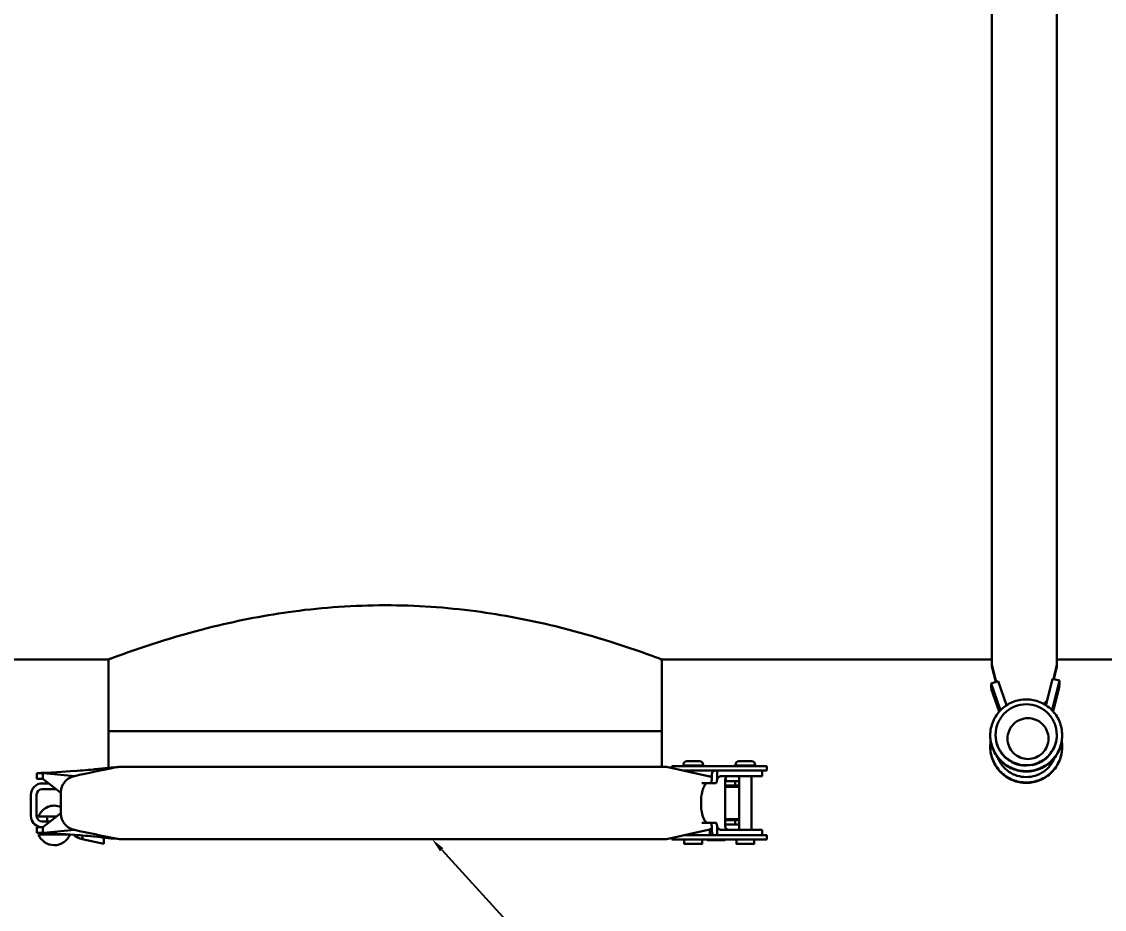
# Model space of a CAD drawing. Header units: millimetres. Extents: x 13935 to 21534, y -198 to 9202.
# Drawn here: x 19925.1 to 20226.5, y 7006.7 to 7253.6 of the extents above; entities that cross this region are included whole.
import ezdxf
from ezdxf import colors
from ezdxf.entities.mleader import LeaderData, LeaderLine
from ezdxf.math import Vec2, Vec3

# ---------------------------------------------------------------- set-up
doc = ezdxf.new("R2010")
doc.units = ezdxf.units.MM
doc.header["$LTSCALE"] = 326.7
doc.header["$PDMODE"] = 3
doc.header["$PDSIZE"] = 8
doc.layers.get('0').update_dxf_attribs({"linetype": 'CONTINUOUS'})
doc.layers.get('Defpoints').update_dxf_attribs({"linetype": 'CONTINUOUS'})
doc.styles.get("Standard").update_dxf_attribs({"font": 'calibri.ttf'})
doc.dimstyles.new('DIMSTYLE_1', dxfattribs={"dimtxt": 40, "dimasz": 35, "dimexe": 0.08, "dimexo": 1, "dimgap": 1, "dimtad": 1, "dimdsep": 46, "dimtxsty": 'Standard', "dimblk": '_FILLED', "dimblk1": '_FILLED', "dimblk2": '_FILLED', "dimcen": 0.09, "dimazin": 2, "dimtp": 0.01, "dimtm": 0.01, "dimtfac": 1, "dimtofl": 0, "dimtmove": 0, "dimatfit": 3, "dimldrblk": '_FILLED', "dimfxl": 1, "dimtolj": 1, "dimarcsym": 0})
doc.dimstyles.get("Standard").update_dxf_attribs({"dimtxt": 35, "dimasz": 35, "dimexe": 0.08, "dimexo": 1, "dimtad": 1, "dimdsep": 46, "dimtxsty": 'Standard', "dimblk": '_FILLED', "dimblk1": '_FILLED', "dimblk2": '_FILLED', "dimcen": 0.09, "dimazin": 2, "dimtol": 1, "dimtp": 0.01, "dimtm": 0.01, "dimtfac": 1, "dimtofl": 0, "dimtmove": 0, "dimatfit": 3, "dimldrblk": '_FILLED', "dimfxl": 1, "dimtolj": 1, "dimarcsym": 0})

# ---------------------------------------------------------------- blocks, each defined once
blk = doc.blocks.new('_FILLED')
at = {"color": 0, "linetype": 'ByBlock'}
blk.add_solid([(0, 0), (-1, 0.2143), (-1, -0.2143)], dxfattribs=at)
blk = doc.blocks.new('*D2246')
at = {"color": 0, "linetype": 'Continuous', "lineweight": -2}
for p, q in [((20377.22, 7181.89), (20377.22, 6881.92)), ((19665.22, 7096.89), (19665.22, 6881.92)), ((19700.22, 6882), (20342.22, 6882))]:
    blk.add_line(p, q, dxfattribs=at)
at = {"layer": 'Defpoints', "color": 0}
for p in [(20377.22, 7182.89), (19665.22, 7097.89), (20377.22, 6882)]:
    blk.add_point(p, dxfattribs=at)
at = {"color": 0, "linetype": 'ByBlock', "lineweight": -2, "xscale": 35, "yscale": 35, "zscale": 35, "rotation": 180}
blk.add_blockref('_FILLED', (19665.22, 6882), dxfattribs=at)
at = {"color": 0, "linetype": 'ByBlock', "lineweight": -2, "xscale": 35, "yscale": 35, "zscale": 35}
blk.add_blockref('_FILLED', (20377.22, 6882), dxfattribs=at)
at = {"color": 0, "lineweight": 30, "insert": (20028.53, 6936.33), "char_height": 40, "attachment_point": 2, "line_spacing_factor": 0.9}
blk.add_mtext('\\A1;\\A1;715', dxfattribs=at)
blk = doc.blocks.new('*D2249')
at = {"color": 0, "lineweight": -2}
for p, q in [((19894.2, 7491.18), (19894.2, 7541.18)), ((19894.2, 7541.18), (19944.2, 7541.18)), ((19840.22, 7491.18), (19894.28, 7491.18)), ((19894.2, 7441.18), (19894.2, 7101.17)), ((19840.22, 7051.17), (19894.28, 7051.17))]:
    blk.add_line(p, q, dxfattribs=at)
at = {"layer": 'Defpoints', "color": 0}
for p in [(19839.22, 7491.18), (19839.22, 7051.17), (19894.2, 7051.17)]:
    blk.add_point(p, dxfattribs=at)
at = {"color": 0, "linetype": 'ByBlock', "lineweight": -2, "xscale": 50, "yscale": 50, "zscale": 50}
for p, rotation in [((19894.2, 7491.18), 90), ((19894.2, 7051.17), 270)]:
    blk.add_blockref('_FILLED', p, dxfattribs=dict(at, rotation=rotation))
at = {"color": 0, "lineweight": 30, "insert": (19985.14, 7541.18), "char_height": 35, "attachment_point": 5}
blk.add_mtext('\\A1;\\A1;440', dxfattribs=at)

msp = doc.modelspace()

# ---------------------------------------------------------------- linework, layer by layer
at = {"color": 0, "linetype": 'Continuous', "lineweight": 30}
for p, q in [((20195.1716, 7074.1827), (20195.1716, 7468.16007)), ((20213.27241, 7074.1827), (20213.27241, 7468.16007)), ((20026.14761, 7091.25533), (20026.282, 7091.25537)), ((20026.14762, 7091.25443), (20026.41639, 7091.25532)), ((19949.28204, 7076.17205), (19848.902, 7076.17205)), ((19848.902, 7076.17139), (19949.28204, 7076.17139)), ((19949.282, 7046.01141), (19949.282, 7076.17076)), ((19949.28246, 7076.17102), (19949.2831, 7076.1713)), ((19949.2831, 7076.1713), (19950.5119, 7076.63152)), ((19949.42222, 7076.22464), (19950.25413, 7076.53578)), ((19950.25413, 7076.53578), (19950.5119, 7076.63152)), ((20102.17936, 7076.5837), (20103.27871, 7076.17145)), ((20102.17937, 7076.58386), (20102.8297, 7076.34246)), ((20102.8297, 7076.34246), (20102.98222, 7076.28522)), ((20102.98222, 7076.28522), (20103.19095, 7076.20526)), ((20103.19095, 7076.20526), (20103.282, 7076.1701)), ((20103.27871, 7076.17145), (20103.282, 7076.17025)), ((20195.1716, 7076.17205), (20103.282, 7076.17205)), ((20103.282, 7076.17139), (20195.1716, 7076.17139)), ((20103.282, 7046.31402), (20103.282, 7076.16995)), ((20261.08983, 7076.17139), (20213.27241, 7076.17139)), ((20196.34948, 7069.98208), (20195.1716, 7074.63654)), ((20195.27932, 7074.2099), (20195.1716, 7074.1827)), ((20195.1716, 7074.1827), (20196.23913, 7069.95453)), ((20213.27241, 7074.63654), (20212.28301, 7070.72688)), ((20212.39291, 7070.69927), (20213.27241, 7074.1827)), ((20213.27241, 7074.1827), (20213.16469, 7074.2099)), ((20194.99749, 7069.46062), (20196.8859, 7070.11783)), ((20194.99749, 7069.46062), (20197.41281, 7062.5524)), ((20194.99749, 7069.46062), (20194.99749, 7068.47421)), ((20196.8859, 7070.11783), (20199.22498, 7063.42764)), ((20210.25321, 7063.69241), (20212.04841, 7070.78625)), ((20213.98756, 7070.29777), (20212.04841, 7070.78625)), ((20212.19236, 7063.20394), (20213.98756, 7070.29777)), ((20212.19236, 7062.21753), (20213.98756, 7069.31136)), ((20213.98756, 7070.29777), (20213.98756, 7069.31136)), ((20194.99749, 7068.47421), (20197.32772, 7061.80937)), ((20194.99749, 7068.00615), (20195.14335, 7068.05703)), ((20197.20645, 7061.67356), (20194.99749, 7068.00615)), ((20213.98756, 7068.84523), (20212.19236, 7061.73501)), ((20213.98756, 7068.84523), (20213.87668, 7068.87323)), ((20103.282, 7056.25139), (19949.282, 7056.25139)), ((19938.70234, 7045.0613), (19936.21522, 7044.89553)), ((19940.64126, 7045.19172), (19938.70234, 7045.0613)), ((19949.20493, 7046.01141), (19945.55526, 7045.62104)), ((20104.57806, 7046.31402), (19953.11973, 7046.31402)), ((20116.21555, 7043.75221), (20104.57806, 7046.31402)), ((20106.05912, 7046.45139), (20132.54902, 7046.45139)), ((20106.05912, 7046.45139), (20106.05912, 7045.98798)), ((20109.30912, 7046.85139), (20109.30912, 7046.70139)), ((20109.35963, 7046.65139), (20114.75912, 7046.65139)), ((20109.40526, 7045.25139), (20132.54902, 7045.25139)), ((20113.80896, 7047.85139), (20110.30912, 7047.85139)), ((20110.30912, 7046.45139), (20110.30912, 7046.60139)), ((20113.80912, 7046.45139), (20113.80912, 7046.60139)), ((20114.80912, 7046.85139), (20114.80912, 7046.70139)), ((20118.74861, 7045.25139), (20118.74861, 7042.75139)), ((20123.79902, 7046.85139), (20123.79902, 7046.70139)), ((20123.84953, 7046.65139), (20129.24902, 7046.65139)), ((20128.29886, 7047.85139), (20124.79902, 7047.85139)), ((20124.79902, 7046.45139), (20124.79902, 7046.60139)), ((20128.29902, 7046.45139), (20128.29902, 7046.60139)), ((20129.29902, 7046.85139), (20129.29902, 7046.70139)), ((20131.21902, 7043.75139), (20131.21902, 7045.25139)), ((20132.54902, 7046.45139), (20132.54902, 7045.25139)), ((19929.34844, 7042.96188), (19929.34844, 7044.56188)), ((19930.96203, 7044.55044), (19929.66062, 7044.55075)), ((19931.03412, 7042.95043), (19929.66062, 7042.95075)), ((19931.03412, 7042.95043), (19931.03412, 7044.53905)), ((19936.08245, 7039.05139), (19931.03412, 7042.95043)), ((19939.83605, 7043.75215), (19931.35131, 7044.52158)), ((19936.21522, 7044.89553), (19934.97606, 7044.81357)), ((20117.25666, 7043.48997), (20117.03008, 7043.48997)), ((20117.26019, 7044.2521), (20117.26019, 7043.75139)), ((20120.02555, 7043.75139), (20131.21902, 7043.75139)), ((20120.93596, 7042.75139), (20120.93596, 7029.75139)), ((20124.79902, 7042.28997), (20120.93596, 7042.28997)), ((20121.18224, 7042.48997), (20121.18224, 7042.33997)), ((20123.71588, 7042.28997), (20123.71588, 7041.08997)), ((20124.79902, 7028.75139), (20124.79902, 7043.75139)), ((20128.29902, 7028.75139), (20128.29902, 7043.75139)), ((19932.65133, 7041.70139), (19930.902, 7041.70139)), ((19934.72295, 7040.10139), (19930.902, 7040.10139)), ((19936.08245, 7039.25965), (19936.08245, 7033.24313)), ((20118.3408, 7041.75139), (20114.45161, 7041.75139)), ((20120.93596, 7041.08997), (20124.79902, 7041.08997)), ((20120.93596, 7040.75139), (20124.43224, 7040.75139)), ((20124.43224, 7040.75139), (20124.43224, 7041.08997)), ((19927.702, 7038.50139), (19927.702, 7032.70139)), ((19929.302, 7038.50139), (19929.302, 7032.70139)), ((19936.08245, 7033.45139), (19931.03412, 7029.55235)), ((19929.822, 7032.50139), (19934.85242, 7032.50139)), ((19930.902, 7031.10139), (19933.03976, 7031.10139)), ((19932.222, 7032.50139), (19932.222, 7031.10139)), ((20114.45161, 7030.75139), (20118.3408, 7030.75139)), ((20124.43224, 7031.75139), (20120.93596, 7031.75139)), ((20124.79902, 7031.48997), (20120.93596, 7031.48997)), ((20120.93596, 7030.28997), (20124.79902, 7030.28997)), ((20120.93596, 7030.25139), (20124.43224, 7030.25139)), ((20123.71588, 7031.48997), (20123.71588, 7030.28997)), ((20124.43224, 7031.48997), (20124.43224, 7031.75139)), ((20124.43224, 7030.25139), (20124.43224, 7030.28997)), ((19929.34844, 7027.94089), (19929.34844, 7029.54089)), ((19931.03412, 7029.55235), (19929.66062, 7029.55202)), ((19930.96203, 7027.95233), (19929.66062, 7027.95202)), ((19937.80565, 7027.50139), (19929.822, 7027.50139)), ((19931.03412, 7027.96372), (19931.03412, 7029.55235)), ((19939.83603, 7028.75056), (19931.3513, 7027.98111)), ((19932.222, 7027.8387), (19932.222, 7027.50139)), ((19934.33039, 7027.73006), (19935.07539, 7027.68264)), ((19935.07544, 7027.68264), (19937.43332, 7027.52626)), ((19936.222, 7027.60679), (19936.222, 7027.50139)), ((19937.43332, 7027.52626), (19939.93492, 7027.35868)), ((19940.63835, 7027.31125), (19939.93492, 7027.35868)), ((19941.96119, 7026.15399), (19942.17472, 7027.19781)), ((19949.20492, 7026.49132), (19945.55526, 7026.88173)), ((20104.57806, 7026.18875), (20116.21555, 7028.75056)), ((20109.40526, 7027.25139), (20132.54902, 7027.25139)), ((20109.58053, 7027.28997), (20116.68224, 7027.28997)), ((20110.30912, 7027.25139), (20110.30912, 7027.28997)), ((20113.80912, 7027.25139), (20113.80912, 7027.28997)), ((20116.68224, 7027.25139), (20116.68224, 7028.88293)), ((20117.26019, 7028.75139), (20117.26019, 7028.25067)), ((20118.74861, 7029.75139), (20118.74861, 7027.25139)), ((20131.21902, 7028.75139), (20120.02555, 7028.75139)), ((20131.21902, 7027.25139), (20131.21902, 7028.75139)), ((20132.54902, 7027.25139), (20132.54902, 7026.05139)), ((19941.9613, 7026.15396), (19947.97918, 7024.91429)), ((19947.22634, 7026.70297), (19947.97879, 7026.54797)), ((19947.97918, 7024.91429), (19947.97879, 7026.54797)), ((20104.57806, 7026.18875), (19953.11973, 7026.18875)), ((20106.05912, 7026.51479), (20106.05912, 7026.05139)), ((20106.05912, 7026.05139), (20132.54902, 7026.05139)), ((20109.55912, 7026.00139), (20109.55912, 7024.90139)), ((20109.60912, 7024.85139), (20114.50912, 7024.85139)), ((20114.55912, 7026.00139), (20114.55912, 7024.90139)), ((20115.93224, 7025.93997), (20115.93224, 7026.05139)), ((20115.98242, 7025.88997), (20120.88224, 7025.88997)), ((20120.93224, 7025.93997), (20120.93224, 7026.05139)), ((20124.04902, 7026.00139), (20124.04902, 7024.90139)), ((20124.09902, 7024.85139), (20128.99902, 7024.85139)), ((20129.04902, 7026.00139), (20129.04902, 7024.90139))]:
    msp.add_line(p, q, dxfattribs=at)
for points in [[(19949.282, 7076.17082), (19949.34633, 7076.1957), (19949.42222, 7076.22464)], [(19940.62829, 7045.19084), (19941.42711, 7045.24737), (19942.16622, 7045.30426), (19942.90666, 7045.36564), (19943.6484, 7045.43153), (19944.39136, 7045.50194), (19945.13553, 7045.57686), (19945.55526, 7045.62106)], [(19932.45053, 7044.67346), (19931.51012, 7044.63483), (19930.56941, 7044.60352), (19929.6959, 7044.58102)], [(19934.97606, 7044.81357), (19934.33039, 7044.77271), (19933.39061, 7044.71942), (19932.45053, 7044.67346)], [(19929.6959, 7027.92175), (19930.56941, 7027.89925), (19931.51012, 7027.86794)], [(19931.51012, 7027.86794), (19932.45053, 7027.82931), (19933.39061, 7027.78335), (19934.33039, 7027.73006)], [(19940.62729, 7027.312), (19941.42628, 7027.25546), (19942.16551, 7027.19857), (19942.90606, 7027.13718), (19943.64792, 7027.07128), (19944.391, 7027.00087), (19945.13528, 7026.92593), (19945.55526, 7026.88171)]]:
    msp.add_lwpolyline(points, dxfattribs=at)
for centre, radius, start, end in [((20041.16542, 6832.51643), 260.40399, 110.1505342, 110.3727633), ((20000.84787, 6804.36584), 290.46624, 69.5825145, 69.8542151), ((20200.30667, 7066.53878), 2.98666, 245.9271016, 250.9861651), ((20200.30971, 7066.54949), 2.99778, 250.9979756, 255.7708621), ((20208.12715, 7066.56075), 3.01089, 296.6298326, 307.8291823), ((20208.13031, 7066.07139), 3, 305.792614, 317.6804467), ((20208.12485, 7066.55904), 3.01095, 307.8837053, 322.7519855), ((20208.31902, 7064.18215), 1.99522, 338.6198568, 345.7911666), ((20208.31045, 7064.18925), 4.005, 329.7468056, 345.7578885), ((20201.1808, 7063.87034), 3.99184, 199.2784751, 206.3351517), ((20208.32729, 7063.196), 3.987, 340.2726211, 345.7935341), ((20204.692, 7051.93087), 9.96998, 171.1987381, 179.993026), ((20204.75201, 7051.93087), 9.96998, 0.006877, 8.80119), ((20204.74255, 7055.10675), 8.4812, 326.8675028, 327.032595), ((20204.74195, 7055.10714), 8.48192, 327.0325968, 327.3250936), ((20886.08647, 2568.59091), 4574.1074, 101.79184275, 101.93905094), ((20110.30912, 7046.85139), 1, 90, 180), ((20109.35912, 7046.70139), 0.05, 180, 270), ((20110.25912, 7046.60139), 0.05, 0, 90), ((20113.80912, 7046.85139), 1, 0, 90), ((20113.85912, 7046.60139), 0.05, 90, 180), ((20114.75912, 7046.70139), 0.05, 270, 0), ((20124.79902, 7046.85139), 1, 90, 180), ((20123.84902, 7046.70139), 0.05, 180, 270), ((20124.74902, 7046.60139), 0.05, 0, 90), ((20128.29902, 7046.85139), 1, 0, 90), ((20128.34902, 7046.60139), 0.05, 90, 180), ((20129.24902, 7046.70139), 0.05, 270, 0), ((19929.65758, 7054.46529), 9.91454, 269.3042964, 270.0175852), ((20115.2224, 7039.25052), 4.60994, 67.1550128, 77.5588776), ((20115.22074, 7039.24553), 4.61518, 65.7197459, 67.160094), ((20115.22667, 7039.25861), 4.60082, 63.838958, 65.7200966), ((20120.18224, 7042.48997), 1, 0, 35.923681), ((20121.13224, 7042.33997), 0.05, 270, 0), ((19930.902, 7038.50139), 3.2, 90, 180), ((19930.902, 7038.50139), 1.6, 90, 180), ((19934.222, 7030.77472), 4.72667, 66.8181991, 158.573754), ((19930.902, 7032.70139), 3.2, 180, 259.9281629), ((19930.902, 7032.70139), 1.6, 180, 270), ((19934.222, 7029.22805), 4.72667, 201.426246, 337.876484), ((19942.87823, 7030.66165), 4.6, 225.5696607, 258.5021724), ((20886.08822, 11503.92017), 4574.1159, 258.06094919, 258.2081571), ((20115.2224, 7033.25225), 4.60994, 282.4411306, 292.8460247), ((20115.22074, 7033.25725), 4.61519, 292.8409422, 294.2801867), ((20115.22667, 7033.24418), 4.60084, 294.2798358, 296.1607719), ((20109.60912, 7026.00139), 0.05, 90, 180), ((20109.60912, 7024.90139), 0.05, 180, 270), ((20114.50912, 7026.00139), 0.05, 0, 90), ((20114.50912, 7024.90139), 0.05, 270, 0), ((20115.98224, 7025.93997), 0.05, 180, 270), ((20120.88224, 7025.93997), 0.05, 270, 0), ((20124.09902, 7026.00139), 0.05, 90, 180), ((20124.09902, 7024.90139), 0.05, 180, 270), ((20128.99902, 7026.00139), 0.05, 0, 90), ((20128.99902, 7024.90139), 0.05, 270, 0)]:
    msp.add_arc(centre, radius, start, end, dxfattribs=at)
for points, knots in [([(19951.45941, 7076.9813), (19960.32286, 7080.23666), (19976.59267, 7085.32148), (20001.64003, 7090.14418), (20017.68336, 7091.24953), (20026.14761, 7091.25533)], [0, 0, 0, 0, 0.370789428, 0.667619452, 1, 1, 1, 1]), ([(20026.41639, 7091.25532), (20034.80975, 7091.249), (20050.73347, 7090.16242), (20075.71072, 7085.3872), (20091.98278, 7080.32714), (20100.88735, 7077.06116)], [0, 0, 0, 0, 0.330596557, 0.626420982, 1, 1, 1, 1]), ([(20194.72202, 7055.09558), (20194.72202, 7056.3933), (20195.24282, 7059.01804), (20197.46918, 7062.33427), (20200.79297, 7064.55375), (20203.42151, 7065.07253), (20204.722, 7065.07253)], [0, 0, 0, 0, 0.249733357, 0.499622323, 0.749732682, 1, 1, 1, 1]), ([(20196.22202, 7055.22108), (20196.22202, 7056.32414), (20196.6647, 7058.55518), (20198.5571, 7061.37397), (20201.38233, 7063.26053), (20203.61659, 7063.70149), (20204.722, 7063.70149)], [0, 0, 0, 0, 0.24973336, 0.499622326, 0.749732683, 1, 1, 1, 1]), ([(20204.722, 7065.07253), (20206.02249, 7065.07253), (20208.65103, 7064.55376), (20211.97483, 7062.33428), (20214.20119, 7059.01804), (20214.72199, 7056.39328), (20214.72199, 7055.09556)], [0, 0, 0, 0, 0.25026637, 0.500376659, 0.750266151, 1, 1, 1, 1]), ([(20204.722, 7063.70149), (20205.82742, 7063.70149), (20208.06167, 7063.26053), (20210.8869, 7061.37398), (20212.77931, 7058.55518), (20213.22199, 7056.32413), (20213.22199, 7055.22107)], [0, 0, 0, 0, 0.25026637, 0.500376658, 0.750266149, 1, 1, 1, 1]), ([(20205.21771, 7048.4667), (20204.47684, 7048.46668), (20202.97941, 7048.76232), (20201.0859, 7050.02591), (20199.81755, 7051.9178), (20199.37249, 7054.15012), (20199.81738, 7056.38247), (20201.08557, 7058.27445), (20202.979, 7059.5382), (20204.47643, 7059.83396), (20205.21731, 7059.83398)], [0, 0, 0, 0, 0.1251352, 0.250188667, 0.375133538, 0.499999125, 0.624863698, 0.749807457, 0.874862337, 1, 1, 1, 1]), ([(20205.21731, 7059.83398), (20205.95818, 7059.83401), (20207.45561, 7059.53836), (20209.34912, 7058.27478), (20210.61746, 7056.38289), (20211.06253, 7054.15057), (20210.61764, 7051.91822), (20209.34944, 7050.02624), (20207.45602, 7048.76249), (20205.95859, 7048.46673), (20205.21771, 7048.4667)], [0, 0, 0, 0, 0.1251352, 0.250188667, 0.375133538, 0.499999125, 0.624863698, 0.749807457, 0.874862337, 1, 1, 1, 1]), ([(20204.722, 7045.11861), (20203.42152, 7045.11861), (20200.79298, 7045.63739), (20197.46918, 7047.85686), (20195.24282, 7051.1731), (20194.72202, 7053.79786), (20194.72202, 7055.09558)], [0, 0, 0, 0, 0.25026637, 0.500376659, 0.750266151, 1, 1, 1, 1]), ([(20194.72202, 7054.98023), (20194.72202, 7053.68252), (20195.24282, 7051.05777), (20197.46918, 7047.74154), (20200.79297, 7045.52206), (20203.42151, 7045.00328), (20204.722, 7045.00328)], [0, 0, 0, 0, 0.249733357, 0.499622323, 0.749732682, 1, 1, 1, 1]), ([(20204.722, 7046.74066), (20203.61659, 7046.74066), (20201.38233, 7047.18162), (20198.5571, 7049.06818), (20196.6647, 7051.88698), (20196.22201, 7054.11802), (20196.22202, 7055.22108)], [0, 0, 0, 0, 0.25026637, 0.500376658, 0.750266149, 1, 1, 1, 1]), ([(20196.22202, 7055.09896), (20196.22202, 7053.99907), (20196.66209, 7051.77459), (20198.54391, 7048.96107), (20201.35523, 7047.07218), (20203.5809, 7046.62368), (20204.68313, 7046.61863)], [0, 0, 0, 0, 0.249733562, 0.499621949, 0.749731083, 1, 1, 1, 1]), ([(20214.72199, 7055.09556), (20214.72199, 7053.79785), (20214.20118, 7051.1731), (20211.97483, 7047.85687), (20208.65103, 7045.63739), (20206.0225, 7045.11861), (20204.722, 7045.11861)], [0, 0, 0, 0, 0.249733357, 0.499622323, 0.749732682, 1, 1, 1, 1]), ([(20204.722, 7045.00328), (20206.02249, 7045.00328), (20208.65103, 7045.52206), (20211.97483, 7047.74153), (20214.20119, 7051.05777), (20214.72199, 7053.68253), (20214.72199, 7054.98025)], [0, 0, 0, 0, 0.25026637, 0.500376659, 0.750266151, 1, 1, 1, 1]), ([(20213.22199, 7055.22107), (20213.22199, 7054.40715), (20212.9845, 7052.77035), (20212.28743, 7051.27053), (20211.84199, 7050.58897)], [0, 0, 0, 0, 0.499910604, 1, 1, 1, 1]), ([(20211.88158, 7050.528), (20212.31466, 7051.20324), (20212.99154, 7052.68466), (20213.22199, 7054.29706), (20213.22199, 7055.09897)], [0, 0, 0, 0, 0.500087165, 1, 1, 1, 1]), ([(20204.72201, 7041.95512), (20203.42152, 7041.95512), (20200.79298, 7042.47389), (20197.46918, 7044.69337), (20195.24282, 7048.00961), (20194.72202, 7050.63437), (20194.72202, 7051.93209)], [0, 0, 0, 0, 0.25026637, 0.500376659, 0.750266151, 1, 1, 1, 1]), ([(20194.72202, 7051.81674), (20194.72202, 7050.51902), (20195.24282, 7047.89427), (20197.46918, 7044.57804), (20200.79298, 7042.35857), (20203.42152, 7041.83979), (20204.72201, 7041.83979)], [0, 0, 0, 0, 0.249733357, 0.499622323, 0.749732682, 1, 1, 1, 1]), ([(20214.72199, 7051.93207), (20214.72199, 7050.63435), (20214.20118, 7048.00961), (20211.97483, 7044.69338), (20208.65104, 7042.4739), (20206.0225, 7041.95512), (20204.72201, 7041.95512)], [0, 0, 0, 0, 0.249733357, 0.499622323, 0.749732682, 1, 1, 1, 1]), ([(20204.72201, 7041.83979), (20206.0225, 7041.83979), (20208.65103, 7042.35857), (20211.97483, 7044.57804), (20214.20119, 7047.89428), (20214.72199, 7050.51904), (20214.72199, 7051.81676)], [0, 0, 0, 0, 0.25026637, 0.500376659, 0.750266151, 1, 1, 1, 1]), ([(20204.72241, 7043.45505), (20203.87058, 7043.45501), (20202.15623, 7043.71415), (20199.82474, 7044.8465), (20197.93412, 7046.61753), (20197.08085, 7048.12478), (20196.77778, 7048.91933)], [0, 0, 0, 0, 0.250194028, 0.500291705, 0.750229234, 1, 1, 1, 1]), ([(20211.80248, 7050.52907), (20211.41753, 7049.95081), (20210.50048, 7048.88459), (20208.77944, 7047.67166), (20206.81454, 7046.91266), (20205.41759, 7046.74066), (20204.722, 7046.74066)], [0, 0, 0, 0, 0.249819272, 0.499778447, 0.74985387, 1, 1, 1, 1]), ([(20212.66635, 7048.91965), (20212.36333, 7048.12513), (20211.51017, 7046.61791), (20209.61975, 7044.84685), (20207.28845, 7043.71437), (20205.5742, 7043.45509), (20204.72241, 7043.45505)], [0, 0, 0, 0, 0.24977006, 0.499707055, 0.749805107, 1, 1, 1, 1]), ([(20206.42128, 7046.78974), (20207.40469, 7046.98993), (20209.3149, 7047.74657), (20210.83836, 7049.12541), (20211.45186, 7049.91873)], [0, 0, 0, 0, 0.500176797, 1, 1, 1, 1]), ([(19949.20492, 7046.01145), (19949.39775, 7046.03208), (19950.10663, 7046.10457), (19950.81827, 7046.16155), (19951.33703, 7046.1686)], [0, 0, 0, 0, 0.272090968, 1, 1, 1, 1]), ([(19951.33703, 7046.16861), (19951.51642, 7046.19129), (19952.10853, 7046.26032), (19952.70418, 7046.31402), (19953.11973, 7046.31402)], [0, 0, 0, 0, 0.303201781, 1, 1, 1, 1]), ([(20110.3478, 7045.25283), (20110.36759, 7045.24087), (20110.45546, 7045.173), (20110.51597, 7045.07621), (20110.55512, 7044.99836)], [0, 0, 0, 0, 0.209700342, 1, 1, 1, 1]), ([(20117.26019, 7044.2521), (20117.26019, 7044.50708), (20117.47084, 7045.03697), (20117.9999, 7045.25139), (20118.25319, 7045.25139)], [0, 0, 0, 0, 0.501661209, 1, 1, 1, 1]), ([(19929.34845, 7042.96188), (19929.34837, 7042.93553), (19929.51707, 7042.98193), (19929.58278, 7042.95077), (19929.66062, 7042.95075)], [0, 0, 0, 0, 0.252908825, 1, 1, 1, 1]), ([(19929.53719, 7044.55148), (19929.49005, 7044.55209), (19929.45004, 7044.57021), (19929.3484, 7044.54595), (19929.34845, 7044.56188)], [0, 0, 0, 0, 0.74743217, 1, 1, 1, 1]), ([(19930.96203, 7044.55044), (19930.97405, 7044.55044), (19930.9991, 7044.55059), (19931.02325, 7044.54103), (19931.03372, 7044.53352)], [0, 0, 0, 0, 0.482643072, 1, 1, 1, 1]), ([(19936.08245, 7039.25965), (19936.08245, 7040.29375), (19936.86958, 7042.42641), (19938.82178, 7043.53786), (19939.83603, 7043.75221)], [0, 0, 0, 0, 0.499382759, 1, 1, 1, 1]), ([(20117.26019, 7043.75139), (20117.26019, 7043.4958), (20117.24202, 7043.02076), (20117.17821, 7042.46789), (20117.09024, 7042.10209), (20117.02063, 7041.90242), (20116.92434, 7041.75139), (20116.85066, 7041.75139)], [0, 0, 0, 0, 0.365799265, 0.678154455, 0.80025944, 0.894556383, 1, 1, 1, 1]), ([(20118.3408, 7041.75139), (20118.41429, 7041.75139), (20118.51007, 7041.90261), (20118.57931, 7042.10205), (20118.66696, 7042.46791), (20118.73049, 7043.02073), (20118.74861, 7043.49579), (20118.74861, 7043.75139)], [0, 0, 0, 0, 0.10521854, 0.199504246, 0.321612495, 0.634054086, 1, 1, 1, 1]), ([(20120.02555, 7043.75139), (20119.89375, 7043.75139), (20119.62425, 7043.71831), (20119.23245, 7043.56), (20118.87149, 7043.2567), (20118.74861, 7042.92698), (20118.74861, 7042.75139)], [0, 0, 0, 0, 0.222238459, 0.45234921, 0.70390808, 1, 1, 1, 1]), ([(20120.93596, 7042.75139), (20120.93596, 7043.01021), (20121.15817, 7043.54455), (20121.69264, 7043.75139), (20121.94684, 7043.75139)], [0, 0, 0, 0, 0.504510529, 1, 1, 1, 1]), ([(20116.01957, 7041.75139), (20115.76694, 7041.75139), (20115.37354, 7041.4036), (20115.03963, 7040.82195), (20114.76374, 7040.14613), (20114.53501, 7039.32468), (20114.29008, 7038.01532), (20114.1723, 7036.25138), (20114.29008, 7034.48745), (20114.53502, 7033.17809), (20114.76373, 7032.35664), (20115.03963, 7031.68082), (20115.37354, 7031.09917), (20115.76694, 7030.75139), (20116.01957, 7030.75139)], [0, 0, 0, 0, 0.062600607, 0.110508829, 0.170434925, 0.241506388, 0.321955341, 0.500000052, 0.678044752, 0.758493689, 0.829565101, 0.889491189, 0.93739943, 1, 1, 1, 1]), ([(19939.83603, 7028.75056), (19938.82177, 7028.96492), (19936.86958, 7030.07637), (19936.08245, 7032.20903), (19936.08245, 7033.24313)], [0, 0, 0, 0, 0.500619839, 1, 1, 1, 1]), ([(20116.85066, 7030.75139), (20116.92432, 7030.75139), (20117.02064, 7030.60039), (20117.09021, 7030.40073), (20117.17822, 7030.03495), (20117.242, 7029.48206), (20117.26019, 7029.00699), (20117.26019, 7028.75139)], [0, 0, 0, 0, 0.105421587, 0.199721444, 0.321813499, 0.634169937, 1, 1, 1, 1]), ([(20118.74861, 7028.75139), (20118.74861, 7029.00696), (20118.73051, 7029.48199), (20118.66696, 7030.0348), (20118.57934, 7030.40067), (20118.51007, 7030.60011), (20118.4143, 7030.75139), (20118.3408, 7030.75139)], [0, 0, 0, 0, 0.365914516, 0.678355511, 0.800476999, 0.894759081, 1, 1, 1, 1]), ([(19929.34845, 7027.94089), (19929.34837, 7027.96724), (19929.51707, 7027.92084), (19929.58278, 7027.952), (19929.66062, 7027.95202)], [0, 0, 0, 0, 0.252908825, 1, 1, 1, 1]), ([(19929.66062, 7029.55202), (19929.58277, 7029.552), (19929.51706, 7029.52084), (19929.34838, 7029.56724), (19929.34845, 7029.54089)], [0, 0, 0, 0, 0.747100437, 1, 1, 1, 1]), ([(19931.03412, 7027.96372), (19931.02235, 7027.95999), (19930.99917, 7027.95227), (19930.97348, 7027.95356), (19930.96225, 7027.95792)], [0, 0, 0, 0, 0.506102589, 1, 1, 1, 1]), ([(20110.50477, 7027.49252), (20110.48511, 7027.46178), (20110.41767, 7027.3672), (20110.30466, 7027.28997), (20110.2231, 7027.28997)], [0, 0, 0, 0, 0.309095686, 1, 1, 1, 1]), ([(20118.25319, 7027.25139), (20117.9999, 7027.25139), (20117.47084, 7027.4658), (20117.26019, 7027.99569), (20117.26019, 7028.25067)], [0, 0, 0, 0, 0.49833866, 1, 1, 1, 1]), ([(20118.74861, 7029.75139), (20118.74861, 7029.57579), (20118.87149, 7029.24607), (20119.23245, 7028.94277), (20119.62425, 7028.78446), (20119.89375, 7028.75139), (20120.02555, 7028.75139)], [0, 0, 0, 0, 0.296093959, 0.547652157, 0.777762187, 1, 1, 1, 1]), ([(20121.94684, 7028.75139), (20121.69267, 7028.75139), (20121.15819, 7028.95819), (20120.93596, 7029.49253), (20120.93596, 7029.75139)], [0, 0, 0, 0, 0.49544188, 1, 1, 1, 1]), ([(19951.33703, 7026.33417), (19951.17523, 7026.33637), (19950.46271, 7026.36244), (19949.75278, 7026.43272), (19949.20492, 7026.49132)], [0, 0, 0, 0, 0.227008538, 1, 1, 1, 1]), ([(19953.11973, 7026.18875), (19953.00328, 7026.18875), (19952.4069, 7026.20766), (19951.81321, 7026.27396), (19951.33703, 7026.33417)], [0, 0, 0, 0, 0.195251527, 1, 1, 1, 1])]:
    msp.add_open_spline(points, degree=3, knots=knots, dxfattribs=at)
for points in [[(19931.03412, 7044.53905), (19931.13983, 7044.53693), (19931.24646, 7044.53494), (19931.35045, 7044.5159)], [(19931.3513, 7027.98111), (19931.24613, 7027.97157), (19931.14011, 7027.96223), (19931.03474, 7027.96908)]]:
    msp.add_open_spline(points, degree=3, dxfattribs=at)

# ---------------------------------------------------------------- dimensions: what is measured, and where the dimension line sits
at = {"lineweight": 30}
dim = msp.add_linear_dim(base=(19894.20056, 7051.16678), p1=(19839.222, 7491.17599), p2=(19839.222, 7051.16678), angle=90, text='\\A1;440', dimstyle='Standard', override={"dimasz": 50, "dimtad": 0, "dimtih": 1, "dimtoh": 1, "dimdec": 4, "dimzin": 0, "dimtxsty": 'Standard', "dimcen": 53.46, "dimadec": 0, "dimazin": 0, "dimtdec": 4, "dimtzin": 0}, dxfattribs=at)
dim.commit()
dim.dimension.update_dxf_attribs({"geometry": '*D2249', "text_midpoint": (19985.14287, 7541.17599), "dimtype": 160})
at = {"color": 0, "linetype": 'Continuous', "lineweight": 30}
dim = msp.add_linear_dim(base=(20377.222, 6882.00143), p1=(19665.222, 7097.88567), p2=(20377.222, 7182.88567), text='\\A1;715', dimstyle='DIMSTYLE_1', override={"dimtxsty": 'Standard'}, dxfattribs=at)
dim.commit()
dim.dimension.update_dxf_attribs({"geometry": '*D2246', "text_midpoint": (20028.5316, 6882.00143), "dimtype": 160})

# ---------------------------------------------------------------- leaders
ml = msp.add_multileader_mtext('Standard', dxfattribs=at)
ml.set_content(' CLOSE WITH A BLANK PLATE\\P (COME WITH SPARE)')
ml.set_leader_properties(linetype='ByLayer')
ml.build(insert=Vec2(0, 0))
ml.multileader.update_dxf_attribs({"text_right_attachment_type": 6})
ctx = ml.context
ctx.base_point, ctx.char_height, ctx.plane_origin = Vec3(20234.98693, 6820.61156), 40, Vec3(20039.34426, 7026.18875)
ctx.right_attachment = 6
notes = []
notes.append((ctx, [(0, (1, 1, 0), (20226.98693, 6820.61156), (1, 0), 8, [(0, [(20039.34426, 7026.18875)], 0, [])])]))
ctx.mtext.insert, ctx.mtext.flow_direction = Vec3(20236.98693, 6846.11925), 5
for ctx, leaders in notes:
    for number, flags, end, landing, length, lines in leaders:
        leader = LeaderData()
        leader.index, (leader.has_last_leader_line, leader.has_dogleg_vector, leader.attachment_direction) = number, flags
        leader.last_leader_point, leader.dogleg_vector, leader.dogleg_length = Vec3(end), Vec3(landing), length
        for number, points, colour, breaks in lines:
            line = LeaderLine()
            line.index, line.vertices, line.color, line.breaks = number, Vec3.list(points), colors.encode_raw_color(colour), breaks
            leader.lines.append(line)
        ctx.leaders.append(leader)

doc.saveas('drawing.dxf')
